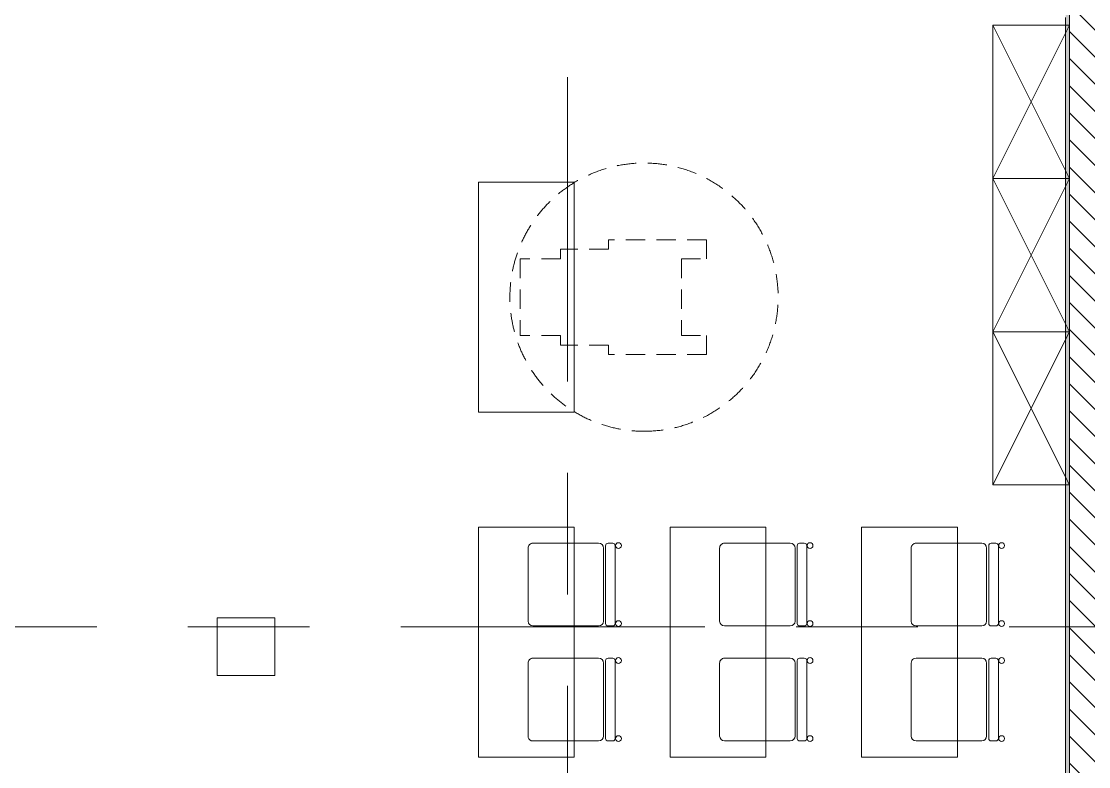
# Model space of a CAD drawing. Header units: millimetres. Extents: x -5714 to 188114, y -8553 to 29000.
# Drawn here: x 19360 to 24931, y 2870 to 6760 of the extents above; entities that cross this region are included whole.
import ezdxf

# ---------------------------------------------------------------- set-up
doc = ezdxf.new("R2010")
doc.units = ezdxf.units.MM
doc.linetypes.add('200_ШТРИХ__ш1_п0_6_', pattern=[160, 100, -60])
doc.linetypes.add('Осевая', pattern=[3175, 635, -476.25, 1587.5, -476.25])
for name, color, linetype, lineweight, true_color in [('A-WALL-1', 7, 'Continuous', 9, 0x3c3c3c), ('A-WALL-FNSH-1', 7, 'Continuous', 9, 0x3c3c3c), ('I-FURN-1', 7, 'Continuous', 9, 0xf0f0f0), ('I-FURN-2', 7, '200_ШТРИХ__ш1_п0_6_', 9, 0xf0f0f0)]:
    doc.layers.add(name, color=color, linetype=linetype, lineweight=lineweight, true_color=true_color)
doc.layers.add('I-WALL', color=7, linetype='Continuous', lineweight=9)
doc.layers.add('Оси-2', color=7, linetype='Осевая', lineweight=9)

# ---------------------------------------------------------------- blocks, each defined once
blk = doc.blocks.new('Стул Breuer - 1_9а-25403171-План размещения напольных электротехнических лючков и розеток 3 этажа в осях 1-12')
at = {"layer": 'I-FURN-1'}
for p, q in [((190.5, 241.3), (-190.5, 241.3)), ((-215.9, 215.9), (-215.9, 0)), ((215.9, 0), (215.9, 215.9)), ((-215.9, 0), (-215.9, -127)), ((215.9, -127), (215.9, 0)), ((203.2, -163.5), (-203.2, -163.5)), ((-190.5, -152.4), (190.5, -152.4)), ((-215.9, -176.2), (-215.9, -200.8)), ((-203.2, -213.5), (203.2, -213.5)), ((215.9, -200.8), (215.9, -176.2))]:
    blk.add_line(p, q, dxfattribs=at)
for centre, radius, start, end in [((-190.5, 215.9), 25.4, 90, 180), ((190.5, 215.9), 25.4, 0, 90), ((-190.5, -127), 25.4, 180, 270), ((-203.2, -176.2), 12.7, 90, 180), ((190.5, -127), 25.4, 270, 360), ((203.2, -176.2), 12.7, 360, 90), ((-203.5, -230.6), 15.1, 360, 180), ((-203.2, -200.8), 12.7, 180, 270), ((203.7, -230.6), 15.1, 360, 180), ((203.2, -200.8), 12.7, 270, 360), ((-203.5, -230.6), 15.1, 180, 360), ((203.7, -230.6), 15.1, 180, 360)]:
    blk.add_arc(centre, radius, start, end, dxfattribs=at)
blk = doc.blocks.new('Стул Breuer - 1_9а-V47-План размещения напольных электротехнических лючков и розеток 3 этажа в осях 1-12')
at = {"layer": 'I-FURN-1'}
for p, q in [((190.5, 241.3), (-190.5, 241.3)), ((-215.9, 215.9), (-215.9, 0)), ((215.9, 0), (215.9, 215.9)), ((-215.9, 0), (-215.9, -127)), ((215.9, -127), (215.9, 0)), ((203.2, -163.5), (-203.2, -163.5)), ((-190.5, -152.4), (190.5, -152.4)), ((-215.9, -176.2), (-215.9, -200.8)), ((-203.2, -213.5), (203.2, -213.5)), ((215.9, -200.8), (215.9, -176.2))]:
    blk.add_line(p, q, dxfattribs=at)
for centre, radius, start, end in [((-190.5, 215.9), 25.4, 105, 180), ((-190.5, 215.9), 25.4, 90, 105), ((190.5, 215.9), 25.4, 0, 90), ((-190.5, -127), 25.4, 180, 270), ((-203.2, -176.2), 12.7, 90, 180), ((190.5, -127), 25.4, 270, 360), ((203.2, -176.2), 12.7, 360, 90), ((-203.5, -230.6), 15.1, 360, 180), ((-203.2, -200.8), 12.7, 180, 270), ((203.7, -230.6), 15.1, 360, 180), ((203.2, -200.8), 12.7, 270, 360), ((-203.5, -230.6), 15.1, 180, 360), ((203.7, -230.6), 15.1, 180, 360)]:
    blk.add_arc(centre, radius, start, end, dxfattribs=at)
blk = doc.blocks.new('Стул Breuer - 1_9а-V71-План размещения напольных электротехнических лючков и розеток 3 этажа в осях 1-12')
at = {"layer": 'I-FURN-1'}
for p, q in [((190.5, 241.3), (-190.5, 241.3)), ((-215.9, 215.9), (-215.9, 0)), ((215.9, 0), (215.9, 215.9)), ((-215.9, 0), (-215.9, -127)), ((215.9, -127), (215.9, 0)), ((203.2, -163.5), (-203.2, -163.5)), ((-190.5, -152.4), (190.5, -152.4)), ((-215.9, -176.2), (-215.9, -200.8)), ((-203.2, -213.5), (203.2, -213.5)), ((215.9, -200.8), (215.9, -176.2))]:
    blk.add_line(p, q, dxfattribs=at)
for centre, radius, start, end in [((-190.5, 215.9), 25.4, 90, 180), ((190.5, 215.9), 25.4, 60, 90), ((190.5, 215.9), 25.4, 0, 60), ((-190.5, -127), 25.4, 180, 270), ((-203.2, -176.2), 12.7, 90, 180), ((190.5, -127), 25.4, 270, 360), ((203.2, -176.2), 12.7, 360, 90), ((-203.5, -230.6), 15.1, 360, 180), ((-203.2, -200.8), 12.7, 180, 270), ((203.7, -230.6), 15.1, 360, 180), ((203.2, -200.8), 12.7, 270, 360), ((-203.5, -230.6), 15.1, 180, 360), ((203.7, -230.6), 15.1, 180, 360)]:
    blk.add_arc(centre, radius, start, end, dxfattribs=at)
blk = doc.blocks.new('Стол базовый прямоугольный - 1_6-26174022-План размещения напольных электротехнических лючков и розеток 3 этажа в осях 1-12')
at = {"layer": 'I-FURN-1'}
for p, q in [((600, 250), (-600, 250)), ((-600, 250), (-600, -250)), ((600, -250), (600, 250)), ((-600, -250), (600, -250))]:
    blk.add_line(p, q, dxfattribs=at)
blk = doc.blocks.new('FRT_2D_Символ _разворот МГН_1 - D1_4_Символ доступности разворота МГН _360__-V73-План размещения напольных электротехнических лючков и розеток 3 этажа в осях 1-12')
at = {"layer": 'I-FURN-2'}
for p, q in [((-300, 325.4), (-300, -185.8)), ((-300, 325.4), (-200, 325.4)), ((-200, 195.4), (-200, 325.4)), ((200, 325.4), (300, 325.4)), ((200, 195.4), (200, 325.4)), ((300, 325.4), (300, -185.8)), ((-200, 195.4), (200, 195.4)), ((-300, -185.8), (-250, -185.8)), ((-250, -185.8), (-250, -364.1)), ((300, -185.8), (250, -185.8)), ((250, -185.8), (250, -364.1)), ((-250, -364.1), (-250, -435.8)), ((250, -364.1), (250, -435.8)), ((-200, -435.8), (-250, -435.8)), ((-200, -435.8), (-200, -645.8)), ((200, -435.8), (250, -435.8)), ((200, -435.8), (200, -645.8)), ((-200, -645.8), (200, -645.8))]:
    blk.add_line(p, q, dxfattribs=at)
for start, end in [(360, 211.3764), (328.5503, 360), (211.3764, 328.5503)]:
    blk.add_arc((0, 0), 700, start, end, dxfattribs=at)
blk = doc.blocks.new('Шкаф параметрический - 1_154-26174033-План размещения напольных электротехнических лючков и розеток 3 этажа в осях 1-12')
at = {"layer": 'I-FURN-1'}
for p, q in [((0, 0), (400, 800)), ((0, 800), (400, 0)), ((400, 800), (0, 800)), ((0, 800), (0, 0)), ((0, 0), (0, 800)), ((0, 800), (380, 800)), ((400, 0), (400, 800)), ((0, 0), (400, 0)), ((380, 0), (0, 0))]:
    blk.add_line(p, q, dxfattribs=at)

msp = doc.modelspace()

# ---------------------------------------------------------------- hatches: boundary and pattern name
at = {"layer": 'I-WALL'}
h = msp.add_hatch(dxfattribs=at)
h.set_pattern_fill('FP_35', color=256, style=0, pattern_type=2)
h.set_pattern_definition([(0, (0, 0), (121.92, 30.48), [10.058, -81.382, 10.058, -81.382, -487.68]), (0, (0, 0), (121.92, 30.48), [-182.88, 10.058, -172.822, 10.058, -81.382, -213.36]), (0, (0, 0), (121.92, 30.48), [-457.2, 10.058, -50.902, 10.058, -142.342]), (120, (45.72, 15.24), (-87.356454, 90.345817), [10.058, -81.382, 10.058, -81.382, -487.68]), (120, (45.72, 15.24), (-87.356454, 90.345817), [-182.88, 10.058, -172.822, 10.058, -81.382, -213.36]), (120, (45.72, 15.24), (-87.356454, 90.345817), [-457.2, 10.058, -50.902, 10.058, -142.342]), (240, (60.96, 76.2), (-34.563546, -120.825817), [10.058, -81.382, 10.058, -81.382, -487.68]), (240, (60.96, 76.2), (-34.563546, -120.825817), [-182.88, 10.058, -172.822, 10.058, -81.382, -213.36]), (240, (60.96, 76.2), (-34.563546, -120.825817), [-457.2, 10.058, -50.902, 10.058, -142.342])])
h.paths.add_polyline_path([(24810.7, 400), (24830.7, 400), (24830.7, 7700), (24810.7, 7700), (24810.7, 1208.3)])
h = msp.add_hatch(dxfattribs=at)
h.set_pattern_fill('FP_8', color=256, style=0, pattern_type=2)
h.set_pattern_definition([(135, (0, 0), (-70.71068, -70.71068), [])])
h.paths.add_polyline_path([(24830.7, 100), (25030.7, 100), (25030.7, 7700), (24830.7, 7700), (24830.7, 140)])

# ---------------------------------------------------------------- linework, layer by layer
at = {"layer": 'A-WALL-1'}
msp.add_line((24830.7, 7700), (24830.7, 100), dxfattribs=at)
at = {"layer": 'A-WALL-FNSH-1'}
for p, q in [((24809.7, 6779), (24809.7, 140)), ((24810.7, 141), (24810.7, 6779))]:
    msp.add_line(p, q, dxfattribs=at)
at = {"layer": 'I-FURN-1'}
for p, q in [((20682.8, 3646), (20382.8, 3646)), ((20382.8, 3646), (20382.8, 3346)), ((20382.8, 3346), (20382.8, 3646)), ((20382.8, 3646), (20682.8, 3646)), ((20682.8, 3346), (20682.8, 3646)), ((20682.8, 3646), (20682.8, 3346)), ((20382.8, 3346), (20682.8, 3346)), ((20682.8, 3346), (20382.8, 3346))]:
    msp.add_line(p, q, dxfattribs=at)
at = {"layer": 'Оси-2'}
for p, q in [((22210, 593.7), (22210, 24898.1)), ((-1995.5, 3600), (36260, 3600))]:
    msp.add_line(p, q, dxfattribs=at)

# ---------------------------------------------------------------- block references
at = {"layer": 'I-FURN-1'}
for p in [(24430.7, 5940), (24430.7, 5140), (24430.7, 4340)]:
    msp.add_blockref('Шкаф параметрический - 1_154-26174033-План размещения напольных электротехнических лючков и розеток 3 этажа в осях 1-12', p, dxfattribs=at)
for name, p, rotation in [('FRT_2D_Символ _разворот МГН_1 - D1_4_Символ доступности разворота МГН _360__-V73-План размещения напольных электротехнических лючков и розеток 3 этажа в осях 1-12', (22610, 5320.1), 269.9999999999993), ('Стол базовый прямоугольный - 1_6-26174022-План размещения напольных электротехнических лючков и розеток 3 этажа в осях 1-12', (21995.9, 5320.1), 269.9999999999998), ('Стол базовый прямоугольный - 1_6-26174022-План размещения напольных электротехнических лючков и розеток 3 этажа в осях 1-12', (21995.9, 3520.1), 269.9999999999999), ('Стол базовый прямоугольный - 1_6-26174022-План размещения напольных электротехнических лючков и розеток 3 этажа в осях 1-12', (22995.9, 3520.1), 269.9999999999999), ('Стол базовый прямоугольный - 1_6-26174022-План размещения напольных электротехнических лючков и розеток 3 этажа в осях 1-12', (23995.9, 3520.1), 269.9999999999999), ('Стул Breuer - 1_9а-25403171-План размещения напольных электротехнических лючков и розеток 3 этажа в осях 1-12', (22245.9, 3820.1), 89.99999999999959), ('Стул Breuer - 1_9а-25403171-План размещения напольных электротехнических лючков и розеток 3 этажа в осях 1-12', (23245.9, 3820.1), 89.99999999999959), ('Стул Breuer - 1_9а-25403171-План размещения напольных электротехнических лючков и розеток 3 этажа в осях 1-12', (24245.9, 3820.1), 89.99999999999959), ('Стул Breuer - 1_9а-V47-План размещения напольных электротехнических лючков и розеток 3 этажа в осях 1-12', (22245.9, 3220.1), 89.99999999999959), ('Стул Breuer - 1_9а-25403171-План размещения напольных электротехнических лючков и розеток 3 этажа в осях 1-12', (23245.9, 3220.1), 89.99999999999959), ('Стул Breuer - 1_9а-V71-План размещения напольных электротехнических лючков и розеток 3 этажа в осях 1-12', (24245.9, 3220.1), 89.99999999999959)]:
    msp.add_blockref(name, p, dxfattribs=dict(at, rotation=rotation))

doc.saveas('drawing.dxf')
